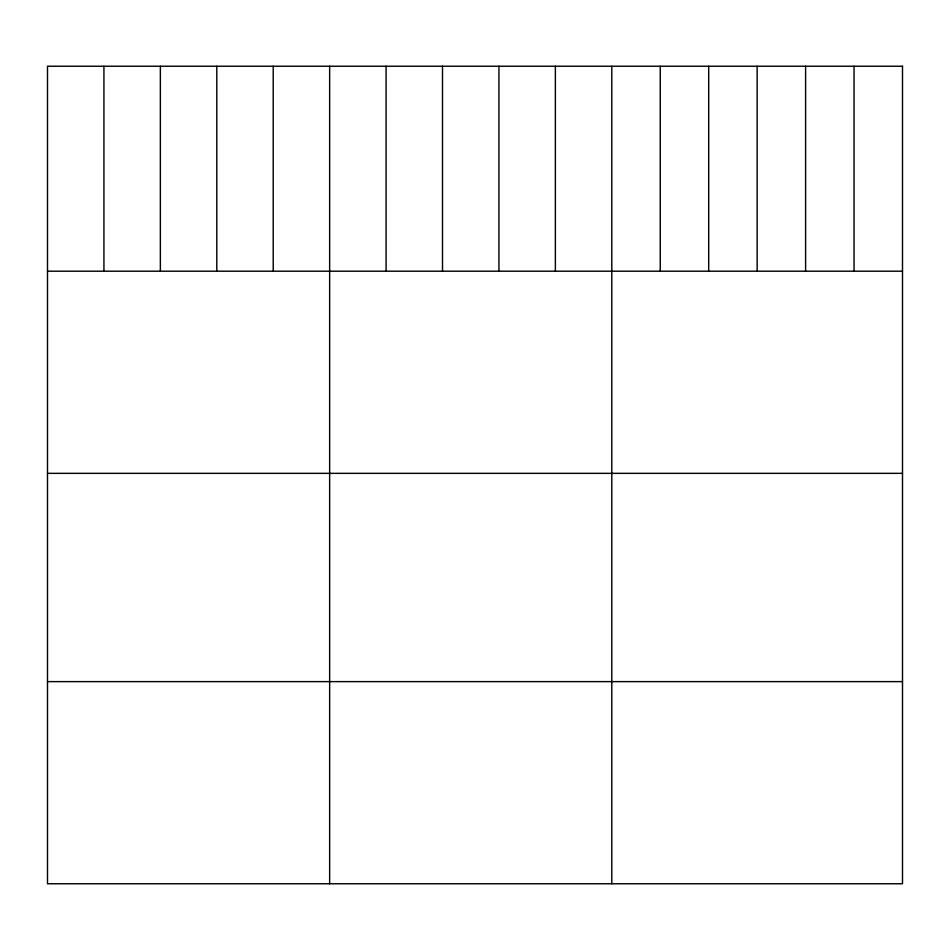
<?xml version="1.0" encoding="UTF-8"?>
<svg xmlns="http://www.w3.org/2000/svg" width="950" height="950" viewBox="0 0 950 950"><rect width="100%" height="100%" fill="white"/><g stroke="black" fill="none" stroke-linecap="round" stroke-linejoin="round"><path stroke-width="1.43" d="M47.5 271.201L902.5 271.201M47.5 473.349L902.5 473.349M47.5 681.625L902.5 681.625M854.05 66.239L854.05 271.201M805.6 66.239L805.6 271.201M757.15 66.239L757.15 271.201M708.7 66.239L708.7 271.201M660.25 66.239L660.25 271.201M611.8 66.239L611.8 883.761M555.37 66.239L555.37 271.201M498.94 66.239L498.94 271.201M442.51 66.239L442.51 271.201M386.08 66.239L386.08 271.201M329.65 66.239L329.65 883.761M273.22 66.239L273.22 271.201M216.79 66.239L216.79 271.201M160.36 66.239L160.36 271.201M103.93 66.239L103.93 271.201M902.5 66.239L47.5 66.239L47.5 883.761L902.5 883.761L902.5 66.239"/></g></svg>
